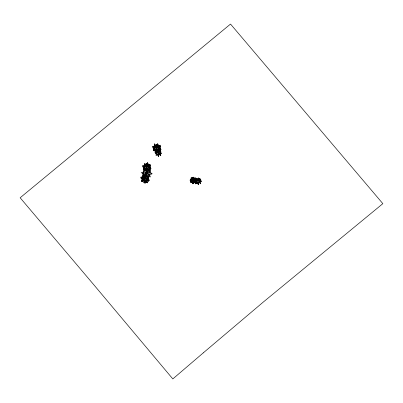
<?xml version="1.0" encoding="UTF-8"?>
<svg xmlns="http://www.w3.org/2000/svg" width="403" height="403" viewBox="0 0 403 403"><rect width="100%" height="100%" fill="white"/><g stroke="black" fill="none" stroke-linecap="round" stroke-linejoin="round"><path stroke-width="0.6" d="M194.856 178.71C196.281 177.209 194.714 180.67 195.143 181.385M198.014 180.811L198.064 179.214M158.152 154.732L158.142 155.14L158.147 151.185M158.319 156.324L158.162 154.767M195.183 182.07L195.193 182.826L195.213 182.534M197.994 180.64L198.059 183.153M198.216 184.277L198.281 184.665M195.017 179.254C195.702 179.118 195.274 179.098 195.626 178.756M144.848 177.073L144.863 175.35L147.216 176.605L147.266 179.239L144.964 180.62L142.607 179.36L142.561 176.726L144.843 177.647L147.266 179.239M148.48 164.807L146.596 163.804L146.697 169.074L148.999 167.693L148.954 165.059L146.576 166.101L144.345 167.819L146.697 169.074M156.606 146.354L156.621 144.632L158.973 145.886L159.024 148.521L156.722 149.901L154.364 148.647L154.314 146.012L156.601 146.929L159.024 148.521M193.072 177.904L193.027 177.446L192.805 179.854M198.2 178.423C198.553 179.013 198.1 178.176 198.493 177.98M195.279 183.793L195.254 183.436M146.36 176.519L146.727 169.89M146.793 176.302L147.251 169.104M158.278 156.253L158.364 156.636M196.654 182.448C194.251 182.499 196.034 185.209 195.243 183.264M198.12 178.912L198.069 179.224M147.206 176.116L147.297 174.494M198.085 183.697L198.085 182.715M191.858 178.705L191.138 177.778L192.226 178.897L191.687 177.889L192.73 178.736L194.498 180.957L194.236 180.962L195.702 179.693L195.641 178.811M142.838 180.146L141.574 180.534L143.261 179.431M195.223 182.861L195.208 183.274M195.47 181.587L195.475 182.68M192.795 180.176L192.795 181.541L193.022 177.547L195.279 178.942M193.158 177.819C193.072 177.466 193.032 184.06 192.82 182.841M194.921 182.307L193.017 183.254L193.223 179.184M198.16 184.292L198.17 184.574L198.12 183.738M158.409 155.86L158.379 156.253M158.364 151.447L160.49 152.228L160.097 152.233M198.301 184.277L198.286 184.574M198.08 182.791L198.095 183.335M193.289 178.035L193.354 177.36L193.39 177.733M193.208 177.904L193.218 177.632L191.022 178.725L190.795 181.839L193.017 183.254M195.536 181.743L195.611 182.156L195.586 180.71M147.579 164.197L147.72 162.439L146.365 165.784L145.765 170.731L145.916 170.222M157.905 145.287L158.047 144.239L157.618 145.312M193.213 177.537L193.233 177.088L193.173 177.557M193.319 177.627L193.334 177.285L193.269 177.924M195.198 182.488L195.198 182.796M198.301 184.292L198.478 181.854M155.679 153.301C157.251 154.047 156.888 151.493 158.586 151.17M198.326 183.879L198.372 183.808M144.465 175.864L143.05 174.942L143.272 171.079L146.289 169.608M147.261 169.673L150.087 171.512L149.866 175.376L147.352 176.6M191.148 180.343L194.659 178.594L194.543 180.514L192.785 181.39L191.148 180.343L191.269 178.423L193.022 177.547M192.825 182.826L192.805 181.436M193.314 177.98L193.339 177.597M195.626 179.899C196.291 178.962 190.317 178.423 191.435 179.536M198.195 178.413L198.14 178.872M158.455 155.78L158.581 153.739M156.147 149.377L156.132 149.639L156.248 149.327M158.732 150.118L158.737 150.868M195.173 182.121L195.168 181.34M158.268 150.48L158.097 150.138L158.495 150.959M197.374 180.005C198.412 179.642 198.956 177.899 198.573 178.146M155.911 152.032L156.087 151.432M158.258 150.571L158.157 151.185M193.208 181.894L192.997 183.909L192.966 182.69M156.283 149.362C154.883 155.326 156.747 147.569 156.117 151.513M157.704 155.13L158.162 151.533L160.782 152.43L160.041 154.656L157.704 155.13L156.107 153.382L156.853 151.155M195.999 179.39L195.208 180.045L194.856 182.816L194.039 181.919M197.621 183.158L198.08 179.562L199.107 178.705L200.699 180.453L199.959 182.68L197.621 183.158L196.024 181.405L196.77 179.179L199.107 178.705M158.722 149.795C157.971 150.309 158.515 151.392 160.097 150.803M157.603 145.292C158.475 140.461 155.87 146.747 156.087 149.337M198.573 178.136L198.478 178.388L198.493 177.98M193.591 182.514L193.606 183.204L194.095 182.761M147.856 164.631L148.027 163.411L147.689 164.187M146.093 174.413L145.826 175.834M159.361 154.409L160.842 155.8L157.976 151.145L157.049 150.359L157.22 150.667L156.379 150.163L156.868 150.712L156.485 150.395M156.243 152.153L156.55 150.843M146.108 170.142L146.143 169.613L145.931 170.242M192.951 182.297L192.977 182.69M144.793 181.557C143.423 186.186 144.919 179.98 144.183 181.768M156.253 150.752C156.424 153.15 154.097 151.765 155.437 153.105M155.976 152.097L156.178 150.566M193.581 182.483L194.266 180.786L194.976 181.894M144.481 180.302L144.017 182.282L144.178 181.758M155.906 152.173C156.666 151.493 156.903 151.185 158.349 151.407M145.906 175.94L146.077 175.204M144.491 180.045L144.219 180.297L144.732 176.922L145.564 174.434L145.483 175.25L145.982 173.98L145.931 174.756L146.082 174.363M196.83 179.536L195.712 179.723L196.463 179.627M194.16 182.766L194.82 182.534M196.719 183.088C194.926 184.851 196.704 180.181 196.498 181.944M195.51 180.388C196.175 182.559 197.782 180.252 196.17 180.383M200.125 180.091C201.656 179.088 200.276 178.605 199.52 179.194M156.913 155.059C155.064 156.309 156.47 153.891 156.495 153.619M191.773 181.546L190.846 182.554L191.667 182.232M197.425 180.035L196.976 180.74M146.566 178.741C149.024 177.587 141.342 176.504 140.612 177.199C141.01 178.02 141.629 177.466 142.017 178.302C140.476 177.632 140.632 178.846 142.425 179.164M198.578 179.149L199.142 178.856M199.142 178.867L199.032 179.154L199.853 178.695L199.324 179.3L199.641 179.063M194.755 178.761C197.546 175.582 190.171 180.136 192.019 180.615M149.699 171.915C153.795 166.656 143.151 174.277 142.899 176.836M191.677 181.461L190.815 182.358L191.717 181.562M157.452 154.556L156.918 155.059M154.702 149.699L153.221 150.757L154.51 150.576M197.274 182.69C196.961 183.929 197.022 182.488 196.694 182.342M192.024 180.71L190.891 181.783L191.662 181.3M142.904 180.181L141.594 181.34M156.107 153.382L158.162 151.533L160.041 154.656M193.626 181.471L195.208 180.045L196.724 180.564M196.024 181.405L198.08 179.562L200.699 180.453M150.138 166.268C151.488 165.532 150.107 164.948 149.689 165.86M196.75 183.043L197.102 183.345L196.226 182.363M147.624 177.385C152.052 173.764 140.501 178.297 143.357 179.234M158.505 151.251L159.19 150.677L160.782 152.43M149.513 165.487C153.211 162.852 143.695 165.986 144.702 167.537M154.364 148.647L156.601 146.929L158.973 145.886M158.752 146.47L159.744 146.037L159.805 149.342L156.918 151.07L153.966 149.493L154.903 148.778M156.55 152.032L153.896 150.611L155.19 149.619M143.886 165.366L146.773 163.633L149.725 165.21L149.785 168.514L146.899 170.242L143.947 168.666L144.879 167.95M144.737 169.124L143.871 169.784L144.934 170.353M142.607 179.36L144.843 177.647L147.216 176.605M146.994 177.189L147.987 176.751L148.047 180.055L145.161 181.783L142.209 180.212L143.146 179.496M148.385 177.592L148.45 181.164L145.327 183.033L142.138 181.33L143.433 180.332M144.259 169.925L143.201 169.93L144.712 168.832L143.196 169.734L144.576 168.509L143.347 168.998L144.002 169.89L143.79 169.718M142.753 181.295L141.745 181.642L141.644 181.315M160.122 152.122C161.935 150.682 160.137 151.261 160.132 150.793M159.23 151.065L159.528 150.903M159.769 147.387C161.346 146.496 160.48 145.73 159.548 146.682C159.593 145.74 160.585 146.082 160.394 145.226C159.079 145.12 153.518 147.357 154.833 148.636M148.012 178.106C149.725 177.023 148.526 176.65 147.679 177.385M143.05 174.942L146.42 172.504L150.087 171.512M154.561 149.563L153.2 150.556L154.616 149.704M145.1 167.819C140.874 169.139 145.695 169.456 147.558 172.801C149.468 175.023 152.097 179.466 148.762 175.512M193.012 179.733L190.876 181.138L192.931 182.448L194.578 181.627M190.795 181.839L191.722 181.229M159.165 151.07L160.208 150.445L160.142 146.873M146.596 163.804L144.294 165.185L146.576 166.101L148.999 167.693M148.626 170.555L150.188 169.618L150.118 166.046M155.019 148.712L153.331 149.815L154.535 149.342M196.503 179.411L198.83 179.587L201.127 180.876M155.392 153.125L155.679 153.286M148.732 165.643L149.725 165.21M157.079 151.543L157.089 151.533M195.47 180.196L196.17 180.373M157.437 151.034L159.19 150.677M160.087 152.223C160.354 152.445 163.542 153.971 160.167 153.573M143.231 173.461L141.11 172.686L146.672 171.95L150.526 172.711L151.996 173.542L151.085 173.678L152.057 173.779L151.452 174.151L149.689 174.046M143.332 173.537L142.843 173.602L143.327 173.728M201.092 180.882C201.228 181.259 202.633 181.813 200.084 181.597M154.989 152.601L155.543 152.581L155.281 152.53M191.138 180.73L190.05 180.292L191.218 180.272M194.992 180.332L196.049 180.222L194.347 179.139M191.198 180.096L190.04 180.156L191.244 180.217M192.83 180.645C193.672 180.816 193.48 179.637 195.299 180.06M195.48 182.01L195.757 182.025M192.911 180.866L193.193 180.856L192.946 180.766M190.624 179.809L190.166 179.738L191.334 179.728M158.475 147.992C160.369 146.747 153.276 145.841 152.369 146.48C152.747 147.281 153.432 146.808 153.775 147.584C152.269 146.899 152.369 148.138 154.183 148.45M191.229 179.955L190.624 179.814M159.316 148.596L160.58 148.687L158.984 148.218M198.573 180.116L199.027 180.746M149.765 167.814L150.561 167.86L148.964 167.391M196.271 179.033L196.563 179.365M159.774 149.165L161.054 149.538L160.208 149.886M149.432 168.227L151.029 168.711L149.8 168.922M147.7 179.773L149.296 180.252L148.067 180.468M195.823 179.97L195.384 180.186M196.004 178.438L196.362 179.028M146.878 178.867L148.823 179.406L147.443 179.421L149.236 180.06L147.629 179.678M149.538 168.177L150.969 168.514L149.594 168.056M196.77 179.179L198.08 179.562L199.959 182.68M159.966 149.11L160.993 149.342L159.381 148.808M194.357 179.154L194.483 179.38L193.969 179.134M144.073 167.577C139.675 165.447 146.329 167.92 142.385 165.688C143.377 165.104 149.301 165.623 148.657 167.033M156.309 150.717L156.646 151.337M143.272 171.079L146.42 172.504L149.866 175.376L148.294 174.66M199.435 181.622C199.384 181.441 199.621 181.748 199.027 180.756M191.46 178.786L191.103 178.146L191.793 178.831M191.269 178.423L194.543 180.514M159.25 145.775L156.792 144.46L153.906 146.193L153.966 149.493M147.493 176.489L145.035 175.179L142.148 176.907L142.209 180.212M154.943 145.634L154.51 144.793L155.256 145.685L154.384 143.785L156.566 146.581L158.711 151.09M194.669 178.897L195.556 179.466M158.288 148.344L159.805 149.342M158.802 149.523L160.208 150.445M148.264 167.517L149.785 168.514M148.778 168.696L150.188 169.618M146.531 179.058L148.047 180.055M147.045 180.237L148.45 181.164M196.145 178.222C196.699 178.771 196.578 177.814 198.195 179.577M200.205 183.012L200.765 183.828L199.278 182.438M194.664 181.864L194.871 181.96M195.133 182.75L195.45 183.058L195.269 182.695M196.075 178.479L196.422 178.66L196.09 178.106M191.732 178.68L191.093 178.066L191.314 178.322M191.637 178.731L191.259 178.322M198.523 180.06L198.205 179.607M144.516 170.655L143.785 169.718M199.48 181.667L200.2 182.952M195.309 180.096L195.5 180.368M147.735 168.247C146.148 164.535 143.272 161.084 145.009 164.998M146.002 179.793C145.805 178.282 140.985 171.784 143.408 176.212M147.614 168.283L147.81 168.55L147.705 168.303M148.103 169.361L148.757 170.268L147.543 168.207M157.719 150.264L157.956 150.621M145.916 179.965L147.357 182.922L146.455 181.748M143.382 176.333L142.773 175.512L143.272 176.539M195.208 180.045L196.367 181.97M158.51 151.054L158.137 150.45L158.419 150.979M148.621 170.529L148.118 169.623L148.49 170.313M148.485 170.227L148.798 170.746L148.087 169.446M156.868 149.825L156.918 151.07M156.601 146.929L156.722 149.901M146.823 168.378L146.899 170.242M145.256 181.31L145.327 183.033M145.11 180.544L145.161 181.783M144.843 177.647L144.964 180.62M153.85 148.233L153.896 150.611M144.304 165.709L144.345 167.819M143.906 166.464L143.947 168.666M143.806 166.212L143.861 169.189M142.093 178.947L142.138 181.33M145.191 164.837L145.035 164.424L145.231 164.857M203.253 352.887L172.816 378.931L94.398 285.47L20.15 197.772L230.526 24.069L382.85 203.656L263.265 302.084L203.253 352.887M147.291 182.645L146.38 181.164L147.297 182.65"/></g></svg>
